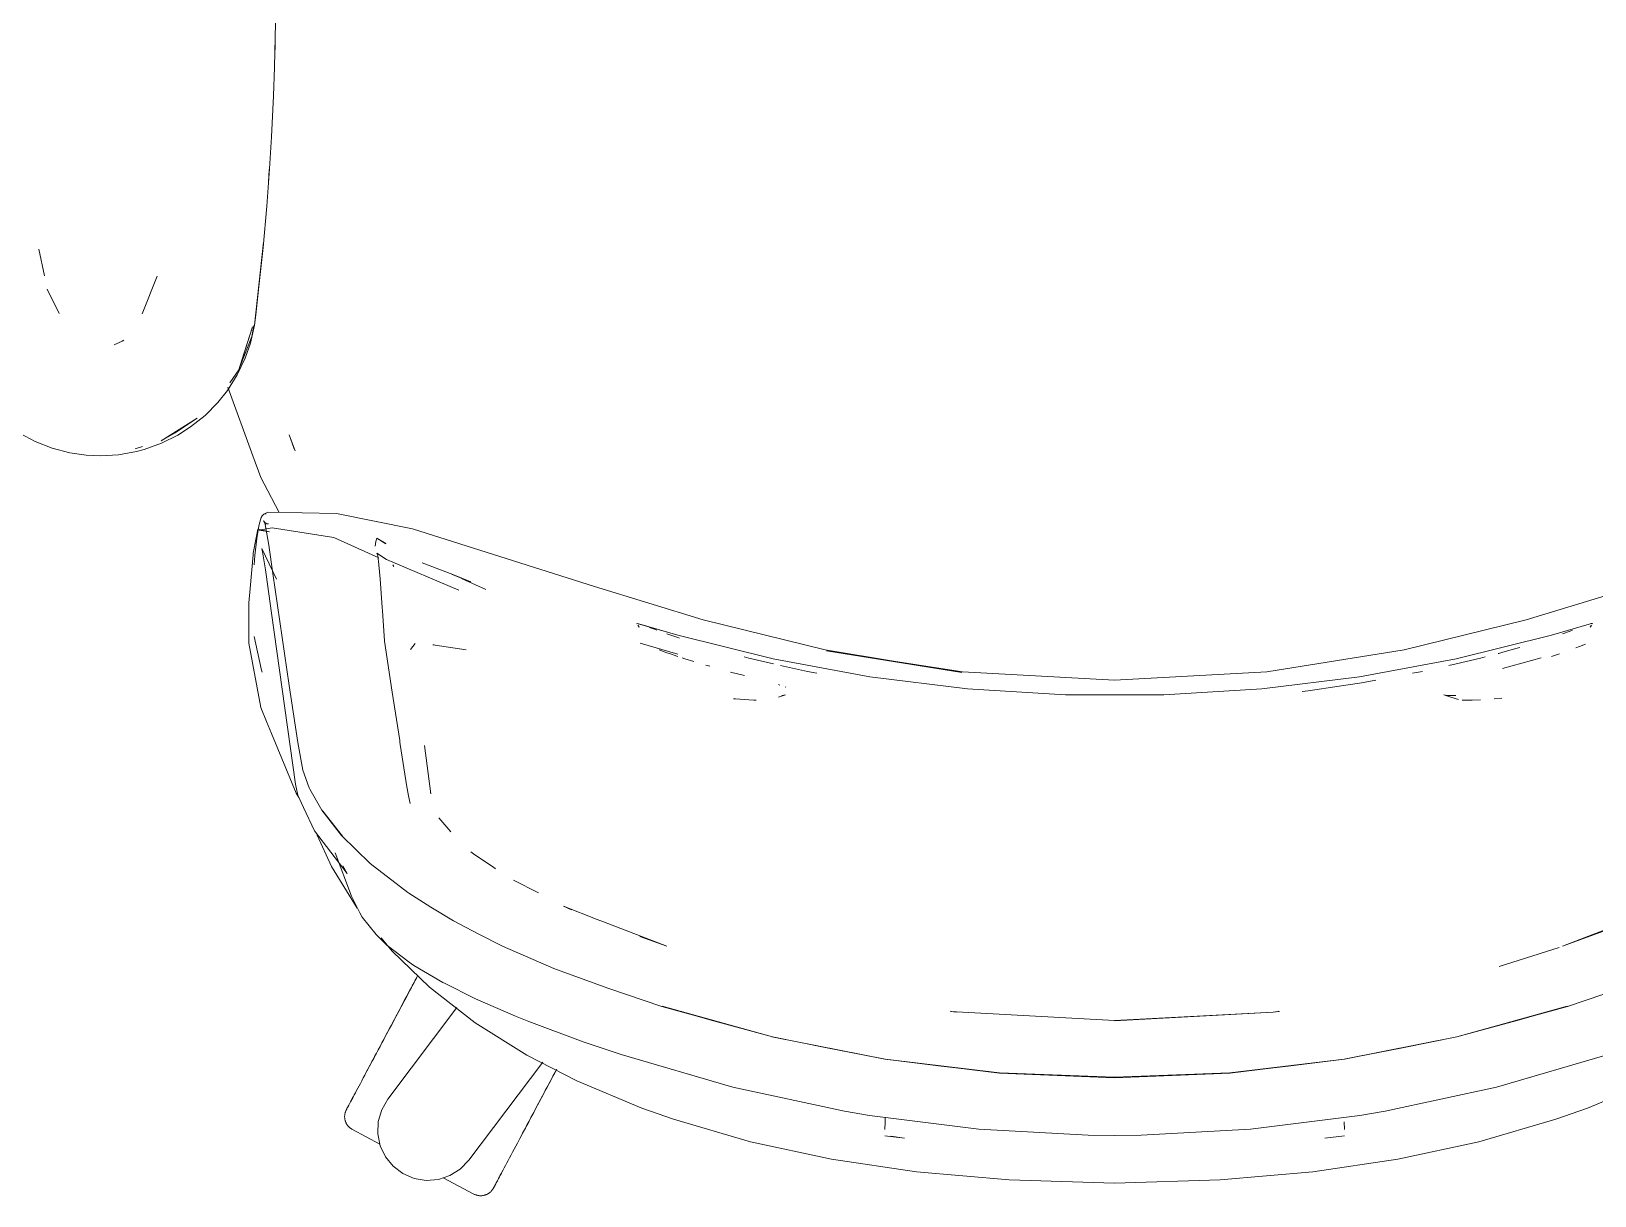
# Model space of a CAD drawing. Header units: millimetres. Extents: x 155927 to 326028, y -36033 to 97293.
# Drawn here: x 221057.7 to 221489.2, y 22916 to 23237.5 of the extents above; entities that cross this region are included whole.
import ezdxf

# ---------------------------------------------------------------- set-up
doc = ezdxf.new("R2010")
doc.units = ezdxf.units.MM
doc.header["$MEASUREMENT"] = 0
doc.layers.add('G-IMPT', color=8, linetype='CONTINUOUS', lineweight=9)
doc.layers.add('I-FURN', color=8, linetype='CONTINUOUS', lineweight=9)

msp = doc.modelspace()

# ---------------------------------------------------------------- linework, layer by layer
at = {"layer": 'G-IMPT'}
for p, q in [((221125.09, 23239.85), (221124.8, 23227.55)), ((221124.88, 23231.42), (221124.95, 23233.07)), ((221124.95, 23233.07), (221124.95, 23235.15)), ((221124.5, 23219.67), (221124.8, 23227.55)), ((221124.5, 23219.67), (221123.96, 23208.36)), ((221123.4, 23199.49), (221123.96, 23208.36)), ((221123.4, 23199.49), (221122.67, 23189.2)), ((221123.26, 23197.45), (221123.13, 23196.03)), ((221123.26, 23197.45), (221123.35, 23199.35)), ((221121.69, 23177.8), (221122.67, 23189.2)), ((221059.73, 23177.39), (221061.31, 23169.95)), ((221119.33, 23156.37), (221121.79, 23179.32)), ((221119.33, 23156.37), (221121.69, 23177.8)), ((221121.79, 23179.32), (221119.67, 23159.19)), ((221092.44, 23169.89), (221088.29, 23159.46)), ((221065.34, 23159.56), (221062.07, 23166.34)), ((221119.33, 23156.37), (221119.67, 23159.19)), ((221114.93, 23144.02), (221118.75, 23155.87)), ((221115.84, 23146.72), (221118.75, 23155.87)), ((221119.33, 23156.37), (221118.18, 23151.41)), ((221119.12, 23156.29), (221118.54, 23153.24)), ((221080.54, 23150.92), (221082.77, 23151.94)), ((221082.77, 23151.94), (221083.22, 23152.23)), ((221118.54, 23153.24), (221115.34, 23145.05)), ((221116.73, 23147.27), (221118.18, 23151.41)), ((221114.54, 23142.69), (221116.73, 23147.27)), ((221114.93, 23144.02), (221115.84, 23146.72)), ((221114.54, 23142.69), (221111.81, 23138.37)), ((221114.93, 23144.02), (221112.51, 23140.44)), ((221109.19, 23135.06), (221111.81, 23138.37)), ((221111.93, 23139.26), (221118.87, 23120.32)), ((221105.64, 23131.45), (221109.19, 23135.06)), ((221093.51, 23124.41), (221103.46, 23130.73)), ((221097.19, 23126.57), (221103.46, 23130.73)), ((221098.12, 23126), (221101.66, 23128.27)), ((221105.64, 23131.45), (221101.66, 23128.27)), ((221054.61, 23126.41), (221058.78, 23124.22)), ((221058.78, 23124.22), (221063.49, 23122.39)), ((221093.61, 23123.76), (221088.83, 23122.05)), ((221093.51, 23124.41), (221097.19, 23126.57)), ((221093.61, 23123.76), (221098.12, 23126)), ((221130.47, 23121.63), (221128.83, 23126.09)), ((221128.83, 23126.09), (221130.21, 23122.21)), ((221068.36, 23121.13), (221063.49, 23122.39)), ((221068.36, 23121.13), (221072.87, 23120.48)), ((221076.72, 23120.31), (221072.87, 23120.48)), ((221076.72, 23120.31), (221081.76, 23120.6)), ((221081.76, 23120.6), (221086.71, 23121.48)), ((221088.4, 23122.85), (221086.37, 23122.23)), ((221086.71, 23121.48), (221088.83, 23122.05)), ((221118.87, 23120.32), (221121.06, 23114.35)), ((221130.47, 23121.63), (221130.21, 23122.21)), ((221121.99, 23112.59), (221121.06, 23114.35)), ((221126.13, 23104.69), (221121.99, 23112.59)), ((221121.09, 23103.24), (221120.54, 23101.37)), ((221121.09, 23103.24), (221121.41, 23103.77)), ((221121.41, 23103.77), (221121.9, 23104.15)), ((221122.13, 23101.88), (221121.74, 23102.38)), ((221122.3, 23101.29), (221121.74, 23102.38)), ((221122.94, 23104.75), (221121.9, 23104.15)), ((221122.53, 23104.28), (221121.9, 23104.15)), ((221121.9, 23104.15), (221121.98, 23104.17)), ((221122.53, 23104.28), (221121.98, 23104.17)), ((221122.3, 23101.29), (221122.13, 23101.91)), ((221122.13, 23101.91), (221123.23, 23095.64)), ((221122.13, 23101.88), (221122.67, 23101.56)), ((221141.93, 23104.37), (221122.94, 23104.75)), ((221141.93, 23104.37), (221162.88, 23100.17)), ((221118.93, 23093.43), (221119.74, 23097.68)), ((221119.74, 23097.68), (221120.19, 23100)), ((221120, 23098.09), (221119.93, 23097.48)), ((221120, 23098.09), (221120.54, 23101.37)), ((221123.47, 23099.28), (221120.19, 23100)), ((221120.6, 23099.77), (221124.18, 23100.45)), ((221123.47, 23099.28), (221120.6, 23099.77)), ((221123.17, 23101.48), (221122.67, 23101.56)), ((221141.23, 23097.74), (221124.18, 23100.45)), ((221141.23, 23097.74), (221153.58, 23092.13)), ((221152.76, 23096.66), (221153.03, 23097.54)), ((221153.05, 23097.6), (221153.03, 23097.54)), ((221155.52, 23096.01), (221153.03, 23097.54)), ((221153.03, 23097.54), (221155.5, 23096.05)), ((221153.05, 23097.6), (221155.52, 23096.01)), ((221213.12, 23084.18), (221162.88, 23100.17)), ((221118.89, 23092.96), (221118.93, 23093.43)), ((221119.93, 23097.48), (221119.41, 23092.79)), ((221121.33, 23094.67), (221125.32, 23086.27)), ((221121.33, 23094.67), (221121.47, 23093.81)), ((221122.3, 23088.78), (221121.47, 23093.81)), ((221123.23, 23095.64), (221124.35, 23087.79)), ((221152.59, 23095.31), (221152.76, 23096.66)), ((221153.35, 23092.67), (221153.06, 23093.39)), ((221153.06, 23093.39), (221155.73, 23091.63)), ((221118.89, 23092.96), (221118.09, 23083.64)), ((221119.41, 23092.79), (221119.2, 23090.2)), ((221153.35, 23092.67), (221153.35, 23092.66)), ((221153.65, 23090.28), (221153.35, 23092.66)), ((221153.65, 23090.28), (221153.65, 23090.2)), ((221153.95, 23086.32), (221153.65, 23090.2)), ((221155.73, 23091.63), (221175.7, 23083.2)), ((221157.45, 23090.18), (221157.72, 23089.74)), ((221174.07, 23087.49), (221165.6, 23090.75)), ((221122.3, 23088.78), (221122.52, 23087.49)), ((221123.96, 23076.82), (221122.52, 23087.49)), ((221124.35, 23087.79), (221128.9, 23056.91)), ((221154.51, 23078.46), (221153.95, 23086.32)), ((221178.97, 23085.48), (221173.86, 23087.5)), ((221173.86, 23087.5), (221178.98, 23085.47)), ((221174.07, 23087.49), (221178.97, 23085.48)), ((221176.45, 23086.47), (221183.16, 23083.43)), ((221118.09, 23083.64), (221117.75, 23079.68)), ((221243.1, 23075), (221213.12, 23084.18)), ((221500.24, 23084.18), (221470.27, 23075)), ((221117.75, 23075.51), (221117.75, 23079.68)), ((221123.96, 23076.82), (221130.63, 23029.61)), ((221154.58, 23077.48), (221154.51, 23078.46)), ((221155.2, 23069.23), (221154.58, 23077.48)), ((221117.77, 23068.54), (221117.75, 23075.51)), ((221224.93, 23074.04), (221224.68, 23073.91)), ((221236.15, 23070.77), (221224.93, 23074.04)), ((221225.46, 23072.95), (221225.08, 23073.56)), ((221225.46, 23072.95), (221225.32, 23073.16)), ((221236.15, 23070.77), (221225.33, 23073.89)), ((221225.62, 23073.83), (221225.33, 23073.89)), ((221236.15, 23070.77), (221225.62, 23073.83)), ((221229.4, 23072.5), (221228.33, 23072.9)), ((221230.37, 23072.15), (221229.4, 23072.5)), ((221243.1, 23075), (221276.78, 23066.69)), ((221436.59, 23066.69), (221470.27, 23075)), ((221477.22, 23070.77), (221487.65, 23073.85)), ((221482.42, 23071.93), (221480.32, 23071.19)), ((221482.42, 23071.93), (221483.08, 23072.17)), ((221487.92, 23073.91), (221487.65, 23073.85)), ((221487.9, 23072.95), (221488.29, 23073.56)), ((221487.9, 23072.95), (221488.05, 23073.16)), ((221488.21, 23073.99), (221487.92, 23073.91)), ((221488.44, 23074.04), (221488.21, 23073.99)), ((221488.68, 23073.95), (221488.44, 23074.04)), ((221117.77, 23068.54), (221121.01, 23050.85)), ((221119.18, 23070.41), (221121.23, 23061.1)), ((221155.2, 23069.23), (221155.21, 23069.15)), ((221157.24, 23055.08), (221155.21, 23069.15)), ((221163.59, 23068.5), (221162.31, 23066.86)), ((221168.54, 23068.14), (221177.7, 23066.74)), ((221168.54, 23068.14), (221168.89, 23068.1)), ((221236.15, 23065.58), (221225.72, 23068.61)), ((221233.12, 23071.17), (221233.92, 23070.88)), ((221236.15, 23070.14), (221233.92, 23070.88)), ((221262.47, 23064.23), (221236.15, 23070.77)), ((221236.15, 23070.14), (221236.61, 23069.99)), ((221450.9, 23064.23), (221477.22, 23070.77)), ((221467.79, 23067.19), (221468.48, 23067.4)), ((221484.97, 23067.65), (221483.96, 23067.27)), ((221484.97, 23067.65), (221486.63, 23068.26)), ((221230.97, 23066.7), (221233.13, 23065.94)), ((221233.85, 23065.69), (221233.13, 23065.94)), ((221233.85, 23065.69), (221236.15, 23064.92)), ((221237.29, 23064.54), (221238.07, 23064.29)), ((221238.07, 23064.29), (221240.56, 23063.5)), ((221255.73, 23064.46), (221254.45, 23064.8)), ((221262.48, 23062.91), (221255.73, 23064.46)), ((221262.47, 23064.23), (221289.13, 23059.29)), ((221276.78, 23066.69), (221314.52, 23060.43)), ((221314.7, 23060.69), (221277.16, 23066.43)), ((221314.52, 23060.43), (221277.16, 23066.43)), ((221436.59, 23066.69), (221398.67, 23060.69)), ((221450.9, 23064.23), (221424.23, 23059.29)), ((221457.64, 23064.46), (221450.89, 23062.9)), ((221457.64, 23064.46), (221458.93, 23064.79)), ((221462.66, 23065.76), (221462.48, 23065.71)), ((221463.8, 23066.08), (221462.66, 23065.76)), ((221474.41, 23064.57), (221463.73, 23061.58)), ((221463.8, 23066.08), (221467.79, 23067.19)), ((221477.21, 23064.93), (221479.43, 23065.66)), ((221121.23, 23061.1), (221121.38, 23060.53)), ((221243.86, 23062.51), (221244.98, 23062.18)), ((221250.65, 23060.6), (221254.51, 23059.61)), ((221250.65, 23060.6), (221252.18, 23060.21)), ((221271.88, 23060.75), (221264.46, 23062.45)), ((221274.51, 23060.27), (221271.88, 23060.75)), ((221289.13, 23059.29), (221316.05, 23056)), ((221314.7, 23060.69), (221356.68, 23058.33)), ((221398.67, 23060.69), (221356.68, 23058.33)), ((221424.23, 23059.29), (221397.31, 23056)), ((221438.87, 23060.25), (221441.68, 23060.79)), ((221448.91, 23062.45), (221450.89, 23062.9)), ((221128.9, 23056.91), (221131.29, 23041.15)), ((221157.24, 23055.08), (221159.36, 23041.73)), ((221264.27, 23057.01), (221263.86, 23057.14)), ((221265.91, 23056.47), (221265.88, 23056.49)), ((221343.12, 23054.34), (221316.05, 23056)), ((221370.24, 23054.34), (221397.31, 23056)), ((221410.08, 23055.38), (221408.42, 23055.19)), ((221418.61, 23056.67), (221410.08, 23055.38)), ((221418.61, 23056.67), (221424.23, 23057.52)), ((221424.23, 23057.52), (221425.86, 23057.77)), ((221428.76, 23058.32), (221425.86, 23057.77)), ((221121.01, 23050.85), (221122.61, 23046.99)), ((221252, 23053.18), (221251.52, 23053.22)), ((221255.71, 23052.91), (221252, 23053.18)), ((221255.71, 23052.91), (221257.08, 23052.81)), ((221257.78, 23052.8), (221257.08, 23052.81)), ((221265.87, 23054.34), (221263.92, 23053.65)), ((221265.87, 23054.34), (221264.82, 23054.12)), ((221370.24, 23054.34), (221343.12, 23054.34)), ((221448.54, 23054.12), (221447.5, 23054.34)), ((221447.5, 23054.34), (221449.45, 23053.65)), ((221448.54, 23054.12), (221450.85, 23054.09)), ((221449.45, 23053.65), (221451.6, 23053.05)), ((221450.71, 23054.08), (221450.85, 23054.09)), ((221452.55, 23052.8), (221457.61, 23052.89)), ((221452.55, 23052.8), (221455.34, 23052.81)), ((221457.61, 23052.89), (221455.34, 23052.81)), ((221461.4, 23053.2), (221463.5, 23053.41)), ((221124, 23043.62), (221122.61, 23046.99)), ((221130.79, 23027.17), (221124, 23043.62)), ((221159.36, 23041.73), (221159.44, 23041.22)), ((221132.6, 23033.48), (221131.29, 23041.15)), ((221159.53, 23040.61), (221159.44, 23041.22)), ((221159.53, 23040.61), (221161.33, 23028.88)), ((221166.21, 23040.31), (221167.99, 23026.95)), ((221132.6, 23033.48), (221134.35, 23028.68)), ((221130.63, 23029.61), (221131.28, 23026.61)), ((221134.56, 23028.26), (221134.35, 23028.68)), ((221161.33, 23028.88), (221161.41, 23028.42)), ((221131.56, 23026), (221130.79, 23027.17)), ((221132.85, 23023.25), (221131.28, 23026.61)), ((221137.85, 23022.43), (221134.56, 23028.26)), ((221161.83, 23026.43), (221161.41, 23028.42)), ((221162.29, 23024.27), (221161.83, 23026.43)), ((221167.99, 23026.95), (221167.85, 23027.42)), ((221132.85, 23023.25), (221135.89, 23016.73)), ((221137.85, 23022.43), (221143.27, 23015.46)), ((221143.57, 23015.25), (221138.18, 23022.2)), ((221138.18, 23022.2), (221140.77, 23018.83)), ((221173.49, 23016.45), (221170.15, 23020.36)), ((221144.83, 23005.02), (221135.89, 23016.73)), ((221136.56, 23015.54), (221136.52, 23015.62)), ((221136.56, 23015.54), (221140.54, 23006.91)), ((221143.57, 23015.25), (221140.77, 23018.83)), ((221151.17, 23007.73), (221143.27, 23015.46)), ((221140.54, 23006.91), (221147.66, 22995.46)), ((221141.59, 23010.68), (221146.1, 22998.77)), ((221144.83, 23005.02), (221143.67, 23007.06)), ((221151.17, 23007.73), (221161.61, 22999.71)), ((221180.12, 23010.18), (221179.02, 23010.93)), ((221180.12, 23010.18), (221185.26, 23006.69)), ((221185.26, 23006.69), (221185.83, 23006.29)), ((221190.73, 23003.16), (221197.7, 22999.61)), ((221147.18, 22996.54), (221146.1, 22998.77)), ((221161.86, 22999.54), (221161.61, 22999.71)), ((221167.96, 22995.65), (221161.86, 22999.54)), ((221148.35, 22994.11), (221147.18, 22996.54)), ((221148.96, 22992.97), (221148.35, 22994.11)), ((221167.96, 22995.65), (221174.19, 22991.89)), ((221213.89, 22992.26), (221204.57, 22995.98)), ((221204.57, 22995.98), (221206.81, 22994.98)), ((221148.96, 22992.97), (221152.83, 22988.11)), ((221180.98, 22988.32), (221174.19, 22991.89)), ((221215.62, 22991.6), (221213.89, 22992.26)), ((221233.07, 22984.88), (221215.62, 22991.6)), ((221480.3, 22984.88), (221498.71, 22991.7)), ((221480.3, 22984.88), (221497.75, 22991.6)), ((221152.83, 22988.11), (221155.85, 22985.21)), ((221157.27, 22983.54), (221154.27, 22987.22)), ((221180.98, 22988.32), (221187.71, 22984.93)), ((221233.07, 22984.88), (221225.63, 22987.61)), ((221155.85, 22985.21), (221161.98, 22980.5)), ((221157.27, 22983.54), (221167.57, 22973.58)), ((221201.93, 22978.75), (221187.71, 22984.93)), ((221462.83, 22979.35), (221479.31, 22984.6)), ((221161.98, 22980.5), (221163.27, 22979.63)), ((221171.27, 22974.9), (221163.27, 22979.63)), ((221216.81, 22973.29), (221201.93, 22978.75)), ((221462.83, 22979.35), (221466.26, 22980.43)), ((221180.17, 22963.78), (221167.57, 22973.58)), ((221171.87, 22974.6), (221171.27, 22974.9)), ((221171.87, 22974.6), (221179.88, 22970.59)), ((221216.81, 22973.29), (221231.73, 22968.29)), ((221481.64, 22968.29), (221496.56, 22973.29)), ((221180.32, 22970.37), (221179.88, 22970.59)), ((221180.32, 22970.37), (221191.28, 22965.6)), ((221262.23, 22959.9), (221231.73, 22968.29)), ((221244.98, 22964.56), (221231.82, 22968.33)), ((221262.23, 22959.9), (221231.82, 22968.33)), ((221451.14, 22959.9), (221481.55, 22968.33)), ((221451.14, 22959.9), (221481.64, 22968.29)), ((221468.39, 22964.56), (221481.55, 22968.33)), ((221194.46, 22954.8), (221180.17, 22963.78)), ((221191.28, 22965.6), (221194.96, 22964.12)), ((221210.03, 22958.52), (221194.96, 22964.12)), ((221244.98, 22964.56), (221262.23, 22959.9)), ((221356.68, 22964.4), (221311.34, 22966.9)), ((221311.34, 22966.9), (221312.96, 22966.67)), ((221311.41, 22966.95), (221311.65, 22966.9)), ((221312.96, 22966.67), (221311.65, 22966.9)), ((221356.68, 22964.34), (221400.41, 22966.67)), ((221356.68, 22964.4), (221400.41, 22966.67)), ((221400.41, 22966.67), (221402.19, 22966.93)), ((221400.41, 22966.67), (221401.72, 22966.9)), ((221401.96, 22966.95), (221401.72, 22966.9)), ((221468.39, 22964.56), (221451.14, 22959.9)), ((221293.35, 22953.73), (221262.11, 22959.94)), ((221262.11, 22959.94), (221293.27, 22953.73)), ((221262.23, 22959.9), (221277.25, 22956.83)), ((221451.14, 22959.9), (221420.01, 22953.73)), ((221451.14, 22959.9), (221420.09, 22953.73)), ((221451.14, 22959.9), (221436.12, 22956.83)), ((221210.03, 22958.52), (221216.86, 22956.18)), ((221220.46, 22954.99), (221216.86, 22956.18)), ((221293.35, 22953.73), (221277.25, 22956.83)), ((221420.01, 22953.73), (221436.12, 22956.83)), ((221208.24, 22947.71), (221194.46, 22954.8)), ((221220.46, 22954.99), (221251.29, 22946.04)), ((221324.87, 22949.9), (221293.27, 22953.73)), ((221308.83, 22951.78), (221293.35, 22953.73)), ((221324.91, 22949.94), (221293.35, 22953.73)), ((221308.83, 22951.78), (221324.91, 22949.94)), ((221388.46, 22949.94), (221420.01, 22953.73)), ((221388.46, 22949.94), (221404.54, 22951.78)), ((221388.5, 22949.9), (221420.09, 22953.73)), ((221420.01, 22953.73), (221404.54, 22951.78)), ((221462.08, 22946.04), (221492.91, 22954.99)), ((221226.21, 22940.2), (221208.24, 22947.71)), ((221356.68, 22948.57), (221324.87, 22949.9)), ((221324.91, 22949.94), (221339.8, 22949.27)), ((221324.91, 22949.94), (221356.68, 22948.8)), ((221339.8, 22949.27), (221356.68, 22948.8)), ((221388.46, 22949.94), (221356.68, 22948.8)), ((221388.5, 22949.9), (221356.68, 22948.57)), ((221373.57, 22949.27), (221356.68, 22948.8)), ((221373.57, 22949.27), (221388.46, 22949.94)), ((221487.16, 22940.2), (221505.13, 22947.71)), ((221282.08, 22939.38), (221251.29, 22946.04)), ((221462.08, 22946.04), (221431.29, 22939.38)), ((221226.21, 22940.2), (221234.95, 22937.12)), ((221289, 22938.19), (221282.08, 22939.38)), ((221319.17, 22934.38), (221289, 22938.19)), ((221394.2, 22934.38), (221424.37, 22938.19)), ((221424.37, 22938.19), (221431.29, 22939.38)), ((221478.42, 22937.12), (221487.16, 22940.2)), ((221234.95, 22937.12), (221256.19, 22930.95)), ((221293.24, 22934.31), (221293.31, 22936.4)), ((221293.24, 22934.31), (221293.24, 22934.42)), ((221293.36, 22937.64), (221293.31, 22936.4)), ((221349.37, 22932.77), (221319.17, 22934.38)), ((221364, 22932.77), (221394.2, 22934.38)), ((221420.06, 22936.4), (221420.13, 22934.31)), ((221420.13, 22934.31), (221420.13, 22934.42)), ((221478.42, 22937.12), (221457.18, 22930.95)), ((221256.19, 22930.95), (221278.55, 22926.13)), ((221293.27, 22932.54), (221298.68, 22931.89)), ((221294.92, 22932.46), (221298.68, 22931.89)), ((221349.37, 22932.77), (221356.68, 22932.67)), ((221364, 22932.77), (221356.68, 22932.67)), ((221420.1, 22932.54), (221414.68, 22931.89)), ((221457.18, 22930.95), (221434.82, 22926.13)), ((221301.97, 22922.64), (221278.55, 22926.13)), ((221434.82, 22926.13), (221411.4, 22922.64)), ((221327.54, 22920.38), (221301.97, 22922.64)), ((221411.4, 22922.64), (221385.83, 22920.38)), ((221356.68, 22919.53), (221327.54, 22920.38)), ((221385.83, 22920.38), (221356.68, 22919.53))]:
    msp.add_line(p, q, dxfattribs=at)
at = {"layer": 'I-FURN'}
for p, q in [((221164.3, 22976.74), (221163.83, 22975.85)), ((221161.56, 22971.58), (221162.07, 22972.55)), ((221162.34, 22973.06), (221161.84, 22972.1)), ((221162.07, 22972.55), (221162.58, 22973.5)), ((221162.85, 22974), (221162.34, 22973.06)), ((221162.58, 22973.5), (221163.08, 22974.43)), ((221163.34, 22974.93), (221162.85, 22974)), ((221163.08, 22974.43), (221163.57, 22975.36)), ((221163.83, 22975.85), (221163.34, 22974.93)), ((221163.57, 22975.36), (221164.05, 22976.26)), ((221159.75, 22968.17), (221159.22, 22967.18)), ((221159.46, 22967.64), (221159.99, 22968.63)), ((221160.28, 22969.17), (221159.75, 22968.17)), ((221159.99, 22968.63), (221160.52, 22969.62)), ((221160.8, 22970.16), (221160.28, 22969.17)), ((221160.52, 22969.62), (221161.04, 22970.61)), ((221161.32, 22971.13), (221160.8, 22970.16)), ((221161.04, 22970.61), (221161.56, 22971.58)), ((221161.84, 22972.1), (221161.32, 22971.13)), ((221156.08, 22942.65), (221175.16, 22967.97)), ((221157.61, 22964.16), (221157.08, 22963.16)), ((221157.33, 22963.62), (221157.86, 22964.62)), ((221158.15, 22965.17), (221157.61, 22964.16)), ((221157.86, 22964.62), (221158.39, 22965.63)), ((221158.68, 22966.17), (221158.15, 22965.17)), ((221158.39, 22965.63), (221158.93, 22966.63)), ((221159.22, 22967.18), (221158.68, 22966.17)), ((221158.93, 22966.63), (221159.46, 22967.64)), ((221154.69, 22958.66), (221155.21, 22959.64)), ((221155.49, 22960.17), (221154.97, 22959.18)), ((221155.21, 22959.64), (221155.73, 22960.62)), ((221156.02, 22961.16), (221155.49, 22960.17)), ((221155.73, 22960.62), (221156.26, 22961.62)), ((221156.55, 22962.16), (221156.02, 22961.16)), ((221156.26, 22961.62), (221156.79, 22962.62)), ((221157.08, 22963.16), (221156.55, 22962.16)), ((221156.79, 22962.62), (221157.33, 22963.62)), ((221152.93, 22955.36), (221152.44, 22954.44)), ((221152.67, 22954.86), (221153.16, 22955.79)), ((221153.43, 22956.3), (221152.93, 22955.36)), ((221153.16, 22955.79), (221153.66, 22956.73)), ((221153.94, 22957.25), (221153.43, 22956.3)), ((221153.66, 22956.73), (221154.17, 22957.69)), ((221154.45, 22958.21), (221153.94, 22957.25)), ((221154.17, 22957.69), (221154.69, 22958.66)), ((221154.97, 22959.18), (221154.45, 22958.21)), ((221150.58, 22950.93), (221150.14, 22950.1)), ((221150.34, 22950.48), (221150.78, 22951.31)), ((221151.03, 22951.77), (221150.58, 22950.93)), ((221150.78, 22951.31), (221151.24, 22952.17)), ((221151.49, 22952.64), (221151.03, 22951.77)), ((221151.24, 22952.17), (221151.7, 22953.05)), ((221151.96, 22953.53), (221151.49, 22952.64)), ((221151.7, 22953.05), (221152.18, 22953.94)), ((221152.44, 22954.44), (221151.96, 22953.53)), ((221152.18, 22953.94), (221152.67, 22954.86)), ((221198.83, 22952.88), (221178.43, 22925.81)), ((221202.17, 22949.99), (221202.69, 22950.95)), ((221148.52, 22947.05), (221148.15, 22946.36)), ((221148.9, 22947.78), (221148.52, 22947.05)), ((221149.3, 22948.53), (221148.9, 22947.78)), ((221149.71, 22949.3), (221149.3, 22948.53)), ((221150.14, 22950.1), (221149.71, 22949.3)), ((221200.36, 22946.58), (221199.83, 22945.58)), ((221200.08, 22946.04), (221200.61, 22947.04)), ((221200.89, 22947.57), (221200.36, 22946.58)), ((221200.61, 22947.04), (221201.13, 22948.03)), ((221201.42, 22948.56), (221200.89, 22947.57)), ((221201.13, 22948.03), (221201.66, 22949.01)), ((221201.94, 22949.54), (221201.42, 22948.56)), ((221201.66, 22949.01), (221202.17, 22949.99)), ((221202.45, 22950.51), (221201.94, 22949.54)), ((221146.04, 22942.39), (221145.81, 22941.96)), ((221145.91, 22942.15), (221146.15, 22942.6)), ((221146.28, 22942.86), (221146.04, 22942.39)), ((221146.15, 22942.6), (221146.4, 22943.08)), ((221146.55, 22943.36), (221146.28, 22942.86)), ((221146.4, 22943.08), (221146.68, 22943.6)), ((221146.84, 22943.89), (221146.55, 22943.36)), ((221146.68, 22943.6), (221146.97, 22944.15)), ((221147.14, 22944.46), (221146.84, 22943.89)), ((221146.97, 22944.15), (221147.28, 22944.73)), ((221147.46, 22945.06), (221147.14, 22944.46)), ((221147.79, 22945.7), (221147.46, 22945.06)), ((221148.15, 22946.36), (221147.79, 22945.7)), ((221154.39, 22939.73), (221156.08, 22942.65)), ((221198.23, 22942.57), (221197.7, 22941.56)), ((221197.94, 22942.02), (221198.48, 22943.03)), ((221198.76, 22943.57), (221198.23, 22942.57)), ((221198.48, 22943.03), (221199.01, 22944.03)), ((221199.3, 22944.58), (221198.76, 22943.57)), ((221199.01, 22944.03), (221199.54, 22945.04)), ((221199.83, 22945.58), (221199.3, 22944.58)), ((221199.54, 22945.04), (221200.08, 22946.04)), ((221144.17, 22938.02), (221144.18, 22938.18)), ((221144.17, 22937.86), (221144.17, 22938.02)), ((221144.18, 22938.18), (221144.19, 22938.34)), ((221144.19, 22938.34), (221144.22, 22938.5)), ((221144.22, 22938.5), (221144.24, 22938.66)), ((221144.24, 22938.66), (221144.28, 22938.82)), ((221144.28, 22938.82), (221144.32, 22938.97)), ((221144.32, 22938.97), (221144.37, 22939.13)), ((221144.37, 22939.13), (221144.42, 22939.28)), ((221144.42, 22939.28), (221144.48, 22939.43)), ((221144.48, 22939.43), (221144.55, 22939.58)), ((221144.55, 22939.58), (221144.62, 22939.72)), ((221144.62, 22939.72), (221144.64, 22939.76)), ((221144.66, 22939.81), (221144.64, 22939.76)), ((221144.64, 22939.76), (221144.65, 22939.78)), ((221144.64, 22939.76), (221144.64, 22939.76)), ((221144.65, 22939.78), (221144.68, 22939.84)), ((221144.71, 22939.89), (221144.66, 22939.81)), ((221144.68, 22939.84), (221144.73, 22939.94)), ((221144.77, 22940.01), (221144.71, 22939.89)), ((221144.73, 22939.94), (221144.81, 22940.08)), ((221144.86, 22940.17), (221144.77, 22940.01)), ((221144.81, 22940.08), (221144.9, 22940.26)), ((221144.96, 22940.37), (221144.86, 22940.17)), ((221144.9, 22940.26), (221145.02, 22940.48)), ((221145.09, 22940.61), (221144.96, 22940.37)), ((221145.02, 22940.48), (221145.16, 22940.74)), ((221145.24, 22940.89), (221145.09, 22940.61)), ((221145.16, 22940.74), (221145.32, 22941.03)), ((221145.41, 22941.21), (221145.24, 22940.89)), ((221145.32, 22941.03), (221145.49, 22941.37)), ((221145.6, 22941.57), (221145.41, 22941.21)), ((221145.49, 22941.37), (221145.69, 22941.74)), ((221145.81, 22941.96), (221145.6, 22941.57)), ((221145.69, 22941.74), (221145.91, 22942.15)), ((221153.45, 22936.49), (221154.39, 22939.73)), ((221195.3, 22937.06), (221195.82, 22938.04)), ((221196.11, 22938.57), (221195.58, 22937.59)), ((221195.82, 22938.04), (221196.35, 22939.03)), ((221196.63, 22939.56), (221196.11, 22938.57)), ((221196.35, 22939.03), (221196.88, 22940.02)), ((221197.16, 22940.56), (221196.63, 22939.56)), ((221196.88, 22940.02), (221197.41, 22941.02)), ((221197.7, 22941.56), (221197.16, 22940.56)), ((221197.41, 22941.02), (221197.94, 22942.02)), ((221144.17, 22937.7), (221144.17, 22937.86)), ((221144.18, 22937.54), (221144.17, 22937.7)), ((221144.2, 22937.38), (221144.18, 22937.54)), ((221144.22, 22937.22), (221144.2, 22937.38)), ((221144.25, 22937.06), (221144.22, 22937.22)), ((221144.28, 22936.9), (221144.25, 22937.06)), ((221144.33, 22936.74), (221144.28, 22936.9)), ((221144.37, 22936.59), (221144.33, 22936.74)), ((221144.43, 22936.44), (221144.37, 22936.59)), ((221144.49, 22936.29), (221144.43, 22936.44)), ((221144.55, 22936.14), (221144.49, 22936.29)), ((221144.63, 22936), (221144.55, 22936.14)), ((221144.7, 22935.86), (221144.63, 22936)), ((221144.79, 22935.72), (221144.7, 22935.86)), ((221144.88, 22935.58), (221144.79, 22935.72)), ((221144.97, 22935.45), (221144.88, 22935.58)), ((221145.07, 22935.33), (221144.97, 22935.45)), ((221145.17, 22935.2), (221145.07, 22935.33)), ((221145.28, 22935.08), (221145.17, 22935.2)), ((221145.39, 22934.97), (221145.28, 22935.08)), ((221145.51, 22934.86), (221145.39, 22934.97)), ((221145.64, 22934.75), (221145.51, 22934.86)), ((221145.76, 22934.65), (221145.64, 22934.75)), ((221145.89, 22934.56), (221145.76, 22934.65)), ((221146.03, 22934.47), (221145.89, 22934.56)), ((221146.16, 22934.39), (221146.03, 22934.47)), ((221146.3, 22934.31), (221146.16, 22934.39)), ((221146.3, 22934.31), (221153.89, 22930.28)), ((221153.31, 22933.12), (221153.45, 22936.49)), ((221193.55, 22933.76), (221193.06, 22932.84)), ((221193.28, 22933.26), (221193.78, 22934.19)), ((221194.05, 22934.7), (221193.55, 22933.76)), ((221193.78, 22934.19), (221194.28, 22935.14)), ((221194.55, 22935.65), (221194.05, 22934.7)), ((221194.28, 22935.14), (221194.79, 22936.09)), ((221195.06, 22936.61), (221194.55, 22935.65)), ((221194.79, 22936.09), (221195.3, 22937.06)), ((221195.58, 22937.59), (221195.06, 22936.61)), ((221153.98, 22929.82), (221153.31, 22933.12)), ((221155.42, 22926.77), (221153.98, 22929.82)), ((221190.95, 22928.88), (221191.4, 22929.72)), ((221191.4, 22929.72), (221191.85, 22930.58)), ((221191.85, 22930.58), (221192.32, 22931.45)), ((221192.32, 22931.45), (221192.8, 22932.35)), ((221193.06, 22932.84), (221192.58, 22931.93)), ((221192.8, 22932.35), (221193.28, 22933.26)), ((221157.55, 22924.15), (221155.42, 22926.77)), ((221178.43, 22925.81), (221176.09, 22923.38)), ((221188.57, 22924.4), (221188.93, 22925.08)), ((221188.93, 22925.08), (221189.31, 22925.79)), ((221189.31, 22925.79), (221189.7, 22926.52)), ((221189.7, 22926.52), (221190.1, 22927.28)), ((221190.1, 22927.28), (221190.52, 22928.07)), ((221190.52, 22928.07), (221190.95, 22928.88)), ((221160.25, 22922.12), (221157.55, 22924.15)), ((221163.35, 22920.8), (221160.25, 22922.12)), ((221166.68, 22920.25), (221163.35, 22920.8)), ((221173.24, 22921.58), (221170.04, 22920.52)), ((221171.39, 22920.97), (221179.8, 22916.5)), ((221176.09, 22923.38), (221173.24, 22921.58)), ((221186.65, 22920.79), (221186.42, 22920.36)), ((221186.53, 22920.56), (221186.76, 22921)), ((221186.9, 22921.26), (221186.65, 22920.79)), ((221186.76, 22921), (221187.02, 22921.49)), ((221187.17, 22921.76), (221186.9, 22921.26)), ((221187.02, 22921.49), (221187.3, 22922)), ((221187.45, 22922.3), (221187.17, 22921.76)), ((221187.3, 22922), (221187.59, 22922.55)), ((221187.75, 22922.86), (221187.45, 22922.3)), ((221187.59, 22922.55), (221187.9, 22923.14)), ((221187.9, 22923.14), (221188.23, 22923.75)), ((221188.23, 22923.75), (221188.57, 22924.4)), ((221170.04, 22920.52), (221166.68, 22920.25)), ((221179.84, 22916.48), (221179.8, 22916.5)), ((221179.99, 22916.4), (221179.84, 22916.48)), ((221180.13, 22916.34), (221179.99, 22916.4)), ((221180.28, 22916.28), (221180.13, 22916.34)), ((221183.27, 22916.35), (221183.12, 22916.29)), ((221183.42, 22916.41), (221183.27, 22916.35)), ((221183.56, 22916.48), (221183.42, 22916.41)), ((221183.71, 22916.56), (221183.56, 22916.48)), ((221183.84, 22916.64), (221183.71, 22916.56)), ((221183.98, 22916.73), (221183.84, 22916.64)), ((221184.11, 22916.83), (221183.98, 22916.73)), ((221184.24, 22916.93), (221184.11, 22916.83)), ((221184.36, 22917.03), (221184.24, 22916.93)), ((221184.48, 22917.14), (221184.36, 22917.03)), ((221184.59, 22917.25), (221184.48, 22917.14)), ((221184.7, 22917.37), (221184.59, 22917.25)), ((221184.81, 22917.49), (221184.7, 22917.37)), ((221184.91, 22917.62), (221184.81, 22917.49)), ((221185, 22917.75), (221184.91, 22917.62)), ((221185.09, 22917.88), (221185, 22917.75)), ((221185.18, 22918.02), (221185.09, 22917.88)), ((221185.25, 22918.16), (221185.18, 22918.02)), ((221185.25, 22918.16), (221185.26, 22918.18)), ((221185.26, 22918.17), (221185.25, 22918.16)), ((221185.26, 22918.18), (221185.3, 22918.24)), ((221185.28, 22918.21), (221185.26, 22918.17)), ((221185.32, 22918.29), (221185.28, 22918.21)), ((221185.3, 22918.24), (221185.35, 22918.34)), ((221185.39, 22918.41), (221185.32, 22918.29)), ((221185.35, 22918.34), (221185.42, 22918.48)), ((221185.47, 22918.58), (221185.39, 22918.41)), ((221185.42, 22918.48), (221185.52, 22918.66)), ((221185.58, 22918.78), (221185.47, 22918.58)), ((221185.52, 22918.66), (221185.64, 22918.88)), ((221185.71, 22919.02), (221185.58, 22918.78)), ((221185.64, 22918.88), (221185.77, 22919.14)), ((221185.86, 22919.3), (221185.71, 22919.02)), ((221185.77, 22919.14), (221185.93, 22919.44)), ((221186.03, 22919.62), (221185.86, 22919.3)), ((221185.93, 22919.44), (221186.11, 22919.77)), ((221186.22, 22919.97), (221186.03, 22919.62)), ((221186.11, 22919.77), (221186.31, 22920.15)), ((221186.42, 22920.36), (221186.22, 22919.97)), ((221186.31, 22920.15), (221186.53, 22920.56)), ((221180.44, 22916.23), (221180.28, 22916.28)), ((221180.59, 22916.18), (221180.44, 22916.23)), ((221180.75, 22916.14), (221180.59, 22916.18)), ((221180.9, 22916.1), (221180.75, 22916.14)), ((221181.06, 22916.07), (221180.9, 22916.1)), ((221181.22, 22916.05), (221181.06, 22916.07)), ((221181.38, 22916.04), (221181.22, 22916.05)), ((221181.54, 22916.03), (221181.38, 22916.04)), ((221181.7, 22916.02), (221181.54, 22916.03)), ((221181.86, 22916.03), (221181.7, 22916.02)), ((221182.03, 22916.04), (221181.86, 22916.03)), ((221182.19, 22916.05), (221182.03, 22916.04)), ((221182.35, 22916.08), (221182.19, 22916.05)), ((221182.5, 22916.11), (221182.35, 22916.08)), ((221182.66, 22916.14), (221182.5, 22916.11)), ((221182.82, 22916.18), (221182.66, 22916.14)), ((221182.97, 22916.23), (221182.82, 22916.18)), ((221183.12, 22916.29), (221182.97, 22916.23))]:
    msp.add_line(p, q, dxfattribs=at)

doc.saveas('drawing.dxf')
